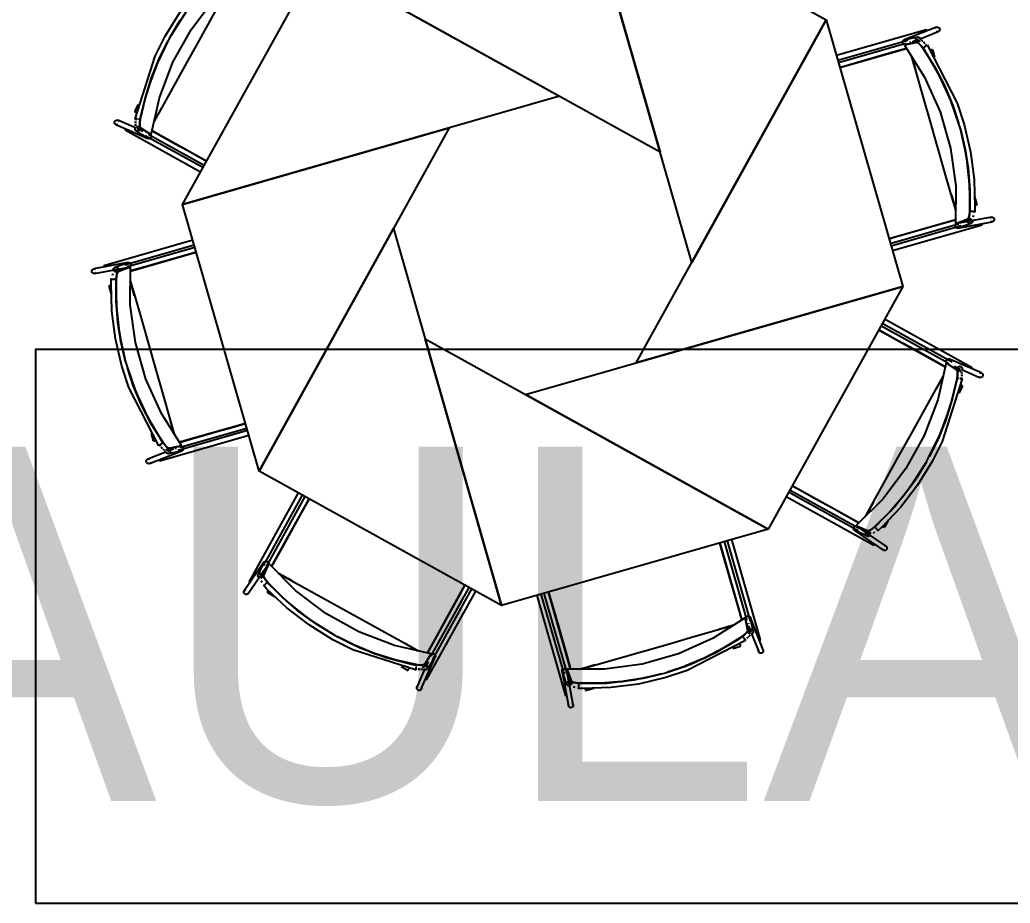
# Model space of a CAD drawing. Header units: metres. Extents: x 2.5 to 42.6, y 0.9 to 31.9.
# Drawn here: x 32.286 to 33.181, y 26.55 to 27.348 of the extents above; entities that cross this region are included whole.
import ezdxf

# ---------------------------------------------------------------- set-up
doc = ezdxf.new("R2010")
doc.units = ezdxf.units.M
for name, color, linetype in [('ARREDI', 9, 'Continuous'), ('PARETI_STRUTTURE', 7, 'Continuous'), ('PILASTRI_SETTI', 8, 'Continuous'), ('PORTE_SCALE', 2, 'Continuous'), ('WAYFINDING_RIQUADRI', 7, 'Continuous'), ('WAYFINDING_TESTI', 7, 'Continuous')]:
    doc.layers.add(name, color=color, linetype=linetype)

msp = doc.modelspace()

# ---------------------------------------------------------------- linework, layer by layer
at = {"layer": 'ARREDI'}
for points in [[(32.55444, 27.40033), (32.79531, 27.4694), (32.86438, 27.22854)], [(32.79531, 27.46941), (33.01447, 27.34794), (32.893, 27.12877)], [(32.43296, 27.18118), (32.55444, 27.40033), (32.7736, 27.27886)], [(33.01447, 27.34794), (33.08354, 27.10706), (32.84268, 27.03799)], [(32.50204, 26.9403), (32.43297, 27.18118), (32.67383, 27.25024)], [(32.7212, 26.81883), (32.50205, 26.9403), (32.62352, 27.15947)], [(33.08355, 27.10706), (32.96208, 26.88791), (32.74291, 27.00938)], [(32.96208, 26.88791), (32.7212, 26.81884), (32.65213, 27.0597)]]:
    msp.add_lwpolyline(points, close=True, dxfattribs=at)
for points in [[(32.39471, 27.25802), (32.39436, 27.2556), (32.39425, 27.25331), (32.39439, 27.25162), (32.39475, 27.25081), (32.39965, 27.24751), (32.40457, 27.24423), (32.41208, 27.27762), (32.42428, 27.30964), (32.4409, 27.33963), (32.4616, 27.36694), (32.48593, 27.39101), (32.48054, 27.39344), (32.47514, 27.39584)], [(32.47709, 27.38227), (32.47015, 27.36972), (32.45899, 27.34961), (32.4478, 27.32942), (32.43659, 27.3092), (32.4254, 27.289), (32.41424, 27.26888), (32.4073, 27.25635)], [(32.42237, 27.3335), (32.43087, 27.34748)], [(32.43084, 27.34744), (32.42237, 27.33351)], [(33.10508, 27.338), (33.10494, 27.3385), (33.10486, 27.33878), (33.10484, 27.33884), (33.10484, 27.33882)], [(33.10526, 27.33736), (33.10508, 27.338)], [(33.11285, 27.3401), (33.11324, 27.34074), (33.11382, 27.3412), (33.11405, 27.34131), (33.11406, 27.34131), (33.11453, 27.34143), (33.11528, 27.34141), (33.11598, 27.34113), (33.11653, 27.34061), (33.11688, 27.33996), (33.11699, 27.33921), (33.11684, 27.33847)], [(33.11684, 27.33848), (33.11645, 27.33784), (33.11587, 27.33738), (33.11565, 27.33727), (33.11563, 27.33727), (33.11516, 27.33714), (33.11441, 27.33717), (33.11372, 27.33745)], [(32.3947, 27.25802), (32.39901, 27.27701), (32.40483, 27.2956), (32.41215, 27.31367), (32.41965, 27.3286)], [(32.41965, 27.32859), (32.41216, 27.3137), (32.40485, 27.29568), (32.39903, 27.27712), (32.39473, 27.25816)], [(33.08585, 27.32564), (33.0851, 27.32567), (33.0844, 27.32595), (33.08385, 27.32645), (33.0835, 27.32711), (33.08339, 27.32786), (33.08354, 27.3286)], [(33.08354, 27.32859), (33.08393, 27.32923), (33.08451, 27.32969), (33.08474, 27.3298), (33.08475, 27.3298), (33.08522, 27.32993), (33.08597, 27.3299), (33.08667, 27.32962), (33.08722, 27.32911)], [(33.10183, 27.32237), (33.10038, 27.32431), (33.09883, 27.32602), (33.09754, 27.32712), (33.09671, 27.32742), (33.0909, 27.3263), (33.08511, 27.32515), (33.1034, 27.29622), (33.11743, 27.26495), (33.12688, 27.23199), (33.13156, 27.19805), (33.13138, 27.16383), (33.1369, 27.16592), (33.14242, 27.16804)], [(33.08987, 27.32782), (33.09082, 27.328)], [(33.09237, 27.32831), (33.09399, 27.32863), (33.09822, 27.32945)], [(33.09946, 27.32941), (33.09907, 27.32878), (33.0985, 27.32832), (33.09794, 27.32811), (33.09779, 27.32808), (33.09708, 27.32811), (33.09707, 27.32811), (33.09639, 27.32839), (33.09584, 27.3289), (33.0955, 27.32955), (33.0954, 27.3303), (33.09555, 27.33104)], [(33.09555, 27.33104), (33.09594, 27.33168), (33.09651, 27.33214), (33.09707, 27.33235), (33.09722, 27.33237), (33.09789, 27.33236), (33.09794, 27.33235), (33.09862, 27.33207), (33.09916, 27.33156), (33.09951, 27.3309), (33.09961, 27.33015)], [(33.0967, 27.32745), (33.0975, 27.32716), (33.09878, 27.32609), (33.1003, 27.32442), (33.10184, 27.32237)], [(33.10187, 27.32841), (33.1006, 27.32947)], [(33.10062, 27.32945), (33.1019, 27.32836)], [(33.10252, 27.32768), (33.10345, 27.32665)], [(33.10339, 27.32674), (33.10253, 27.32768)], [(33.08699, 27.32216), (33.07697, 27.31929), (33.06455, 27.31573), (33.05213, 27.31216), (33.03969, 27.30859), (33.02726, 27.30502)], [(33.08511, 27.32514), (33.08693, 27.32653)], [(33.10184, 27.32237), (33.11223, 27.3059), (33.12126, 27.28863), (33.12886, 27.27067), (33.13411, 27.25481)], [(33.13411, 27.25483), (33.12887, 27.27065), (33.12129, 27.28856), (33.11229, 27.3058), (33.10193, 27.32224)], [(33.10204, 27.32275), (33.10223, 27.32289), (33.10261, 27.32315), (33.10312, 27.32352)], [(33.10313, 27.32352), (33.10373, 27.32393), (33.10434, 27.32436), (33.10488, 27.32475), (33.10529, 27.32505), (33.10552, 27.32521)], [(33.10423, 27.32562), (33.10488, 27.32476)], [(33.10489, 27.32475), (33.10423, 27.32562)], [(33.10556, 27.32524), (33.10555, 27.32522)], [(33.11062, 27.32092), (33.11037, 27.32085), (33.10989, 27.32071), (33.10927, 27.32053), (33.10855, 27.32032)], [(33.09175, 27.31465), (33.09558, 27.30123)], [(33.13144, 27.17626), (33.1275, 27.19003), (33.12115, 27.21214), (33.11479, 27.23434), (33.10841, 27.25656), (33.10205, 27.27876), (33.0957, 27.30087), (33.09176, 27.31464)], [(32.38952, 27.26525), (32.38976, 27.26512), (32.39018, 27.26489), (32.39076, 27.26457), (32.3914, 27.26421)], [(32.4073, 27.25634), (32.41406, 27.26854)], [(32.37438, 27.25326), (32.37366, 27.25308), (32.37291, 27.25318), (32.37268, 27.25326), (32.37267, 27.25326), (32.37225, 27.25351), (32.37174, 27.25406), (32.37145, 27.25475), (32.37141, 27.2555), (32.37163, 27.25622), (32.37209, 27.25682), (32.3727, 27.25724)], [(32.3727, 27.25723), (32.37343, 27.25741), (32.37418, 27.25732), (32.3744, 27.25723), (32.37441, 27.25723), (32.37483, 27.25698), (32.37534, 27.25644)], [(32.39037, 27.25857), (32.39009, 27.25861), (32.39005, 27.25862), (32.39006, 27.25862)], [(32.39051, 27.25602), (32.39046, 27.25474)], [(32.39048, 27.25498), (32.39053, 27.25613)], [(32.39086, 27.25848), (32.39071, 27.25741)], [(32.39071, 27.2574), (32.39087, 27.25847)], [(32.39225, 27.25824), (32.39152, 27.25837), (32.39087, 27.25848)], [(32.39429, 27.25789), (32.39407, 27.25793), (32.39361, 27.25801), (32.39299, 27.25812)], [(32.39474, 27.25079), (32.39438, 27.25157), (32.39423, 27.25322), (32.39434, 27.25548), (32.3947, 27.25801)], [(32.38094, 27.2485), (32.38095, 27.24851)], [(32.38136, 27.24925), (32.38111, 27.24881), (32.38097, 27.24854)], [(32.38168, 27.24984), (32.38136, 27.24925)], [(32.39301, 27.24744), (32.39229, 27.24726), (32.39156, 27.24734), (32.39103, 27.24758), (32.39089, 27.24767), (32.39043, 27.24816), (32.3904, 27.2482), (32.39013, 27.24888), (32.3901, 27.24962), (32.39032, 27.25034), (32.39078, 27.25094)], [(32.39041, 27.25376), (32.39055, 27.25211)], [(32.39056, 27.25215), (32.39042, 27.25383)], [(32.39141, 27.25135), (32.39213, 27.25153), (32.39286, 27.25145), (32.39339, 27.25121), (32.39353, 27.25111), (32.39402, 27.25059), (32.3943, 27.24991), (32.39432, 27.24917), (32.3941, 27.24845), (32.39364, 27.24785), (32.39302, 27.24743)], [(32.3972, 27.24712), (32.39582, 27.24804), (32.39225, 27.25045)], [(32.40553, 27.24756), (32.41446, 27.2426), (32.42577, 27.23635), (32.43706, 27.23009), (32.44838, 27.22381), (32.45467, 27.22032)], [(33.13565, 27.24943), (33.13952, 27.23354)], [(33.13951, 27.23359), (33.13565, 27.24942)], [(32.40324, 27.24068), (32.40252, 27.2405), (32.40177, 27.24059), (32.40155, 27.24068), (32.40153, 27.24068), (32.40111, 27.24093), (32.4006, 27.24147), (32.40031, 27.24216), (32.40027, 27.24291)], [(32.40457, 27.24422), (32.40231, 27.24453)], [(32.4037, 27.2444), (32.40421, 27.24385), (32.40449, 27.24316), (32.40453, 27.24241), (32.40432, 27.24169), (32.40386, 27.24109), (32.40324, 27.24067)], [(33.1441, 27.1752), (33.14417, 27.19463), (33.14267, 27.21403), (33.13964, 27.23297)], [(33.13965, 27.23294), (33.14268, 27.21395), (33.14418, 27.19452), (33.14409, 27.17505)], [(33.12758, 27.18966), (33.13144, 27.17624)], [(33.14242, 27.16804), (33.14295, 27.16875), (33.14348, 27.17036), (33.14388, 27.17262), (33.14409, 27.17505)], [(33.14409, 27.17505), (33.14387, 27.17249), (33.14347, 27.17027), (33.14295, 27.1687), (33.14242, 27.16802)], [(33.1487, 27.18034), (33.1494, 27.18055), (33.15004, 27.18073), (33.1505, 27.18086), (33.15076, 27.18094)], [(33.15079, 27.18095), (33.15077, 27.18093)], [(33.0712, 27.15011), (33.07505, 27.15122), (33.08971, 27.15541), (33.10442, 27.15963), (33.11912, 27.16384), (33.1314, 27.16737)], [(33.14628, 27.16771), (33.14075, 27.16558), (33.1394, 27.16507)], [(33.14335, 27.16437), (33.14284, 27.16491), (33.14252, 27.1656), (33.14246, 27.16634), (33.14266, 27.16706), (33.14307, 27.16766), (33.14309, 27.16766), (33.14369, 27.16806), (33.14382, 27.16812), (33.14439, 27.16824), (33.14513, 27.16815)], [(33.14632, 27.16727), (33.14662, 27.16658), (33.14669, 27.16584), (33.1465, 27.16512), (33.14607, 27.16452), (33.14603, 27.16448), (33.14547, 27.16412), (33.14533, 27.16406), (33.14475, 27.16394), (33.14401, 27.16404), (33.14335, 27.16437)], [(33.14579, 27.17476), (33.14515, 27.1748), (33.14469, 27.17482), (33.14446, 27.17483)], [(33.14851, 27.17461), (33.14874, 27.17459), (33.14876, 27.17459), (33.14872, 27.17459), (33.14844, 27.17461), (33.14794, 27.17464), (33.14727, 27.17468), (33.14652, 27.17472), (33.14579, 27.17476)], [(33.14754, 27.17123), (33.14732, 27.17)], [(33.14732, 27.16994), (33.14755, 27.17123)], [(33.16216, 27.16856), (33.16259, 27.16916), (33.16321, 27.16957), (33.16368, 27.16973), (33.1637, 27.16973), (33.16393, 27.16975), (33.16468, 27.16967), (33.16535, 27.16935)], [(33.16535, 27.16934), (33.16586, 27.1688), (33.16616, 27.16811), (33.16622, 27.16736), (33.16601, 27.16664), (33.16557, 27.16604), (33.16496, 27.16562), (33.16448, 27.16547), (33.16447, 27.16547), (33.16423, 27.16544), (33.16348, 27.16552), (33.16282, 27.16586)], [(33.13187, 27.16008), (33.13136, 27.16062), (33.13105, 27.16131), (33.13099, 27.16206), (33.1312, 27.16279), (33.13165, 27.16338)], [(33.13137, 27.16383), (33.13437, 27.16355)], [(33.13438, 27.16355), (33.13138, 27.16383)], [(33.13521, 27.16234), (33.13527, 27.16159), (33.13506, 27.16086), (33.13461, 27.16025), (33.134, 27.15984), (33.13353, 27.1597), (33.13352, 27.1597), (33.13328, 27.15966), (33.13253, 27.15974), (33.13186, 27.16007)], [(33.15512, 27.16351), (33.15494, 27.16415)], [(33.15534, 27.16274), (33.15526, 27.16301), (33.15512, 27.16351)], [(33.15535, 27.1627), (33.15535, 27.16269)], [(32.44531, 27.13813), (32.44212, 27.13722), (32.42745, 27.13301), (32.41274, 27.1288), (32.39806, 27.12458), (32.38579, 27.12106)], [(32.35182, 27.11908), (32.35131, 27.11963), (32.351, 27.12032), (32.35095, 27.12107), (32.35116, 27.12179), (32.3516, 27.12239), (32.35221, 27.12281), (32.35269, 27.12296), (32.3527, 27.12296), (32.35294, 27.12299), (32.35369, 27.1229), (32.35435, 27.12257)], [(32.36182, 27.12573), (32.36182, 27.12574)], [(32.36183, 27.12569), (32.36191, 27.12541), (32.36205, 27.12491)], [(32.36205, 27.12491), (32.36223, 27.12428)], [(32.37085, 27.12115), (32.37055, 27.12185), (32.37048, 27.12259), (32.37067, 27.12331), (32.3711, 27.1239), (32.37114, 27.12395), (32.3717, 27.12431), (32.37184, 27.12436), (32.37242, 27.12449), (32.37316, 27.12439), (32.37382, 27.12406)], [(32.37089, 27.12072), (32.37642, 27.12285), (32.37777, 27.12336)], [(32.37382, 27.12406), (32.37433, 27.12352), (32.37465, 27.12283), (32.37471, 27.12209), (32.37451, 27.12137), (32.3741, 27.12077), (32.37408, 27.12077), (32.37348, 27.12037), (32.37335, 27.12031), (32.37278, 27.12019), (32.37204, 27.12028)], [(32.41534, 26.96606), (32.41679, 26.96412), (32.41834, 26.96241), (32.41963, 26.96131), (32.42046, 26.96099), (32.42627, 26.96213), (32.43206, 26.96328), (32.41377, 26.99221), (32.39974, 27.02348), (32.39029, 27.05644), (32.38561, 27.09038), (32.38579, 27.1246), (32.38027, 27.1225), (32.37475, 27.12039)], [(32.38196, 27.12609), (32.3819, 27.12684), (32.38211, 27.12756), (32.38255, 27.12817), (32.38317, 27.12859), (32.38364, 27.12873), (32.38365, 27.12873), (32.38389, 27.12877), (32.38464, 27.12869), (32.3853, 27.12835)], [(32.38279, 27.12488), (32.38579, 27.1246)], [(32.3858, 27.1246), (32.3828, 27.12488)], [(32.3853, 27.12835), (32.38581, 27.12781), (32.38612, 27.12711), (32.38618, 27.12636), (32.38597, 27.12564), (32.38552, 27.12505)], [(32.35501, 27.11987), (32.35458, 27.11927), (32.35396, 27.11885), (32.35348, 27.1187), (32.35347, 27.1187), (32.35323, 27.11867), (32.35248, 27.11876), (32.35182, 27.11909)], [(32.36866, 27.11382), (32.36843, 27.11383), (32.36841, 27.11383), (32.36845, 27.11383), (32.36873, 27.11382), (32.36923, 27.11379), (32.3699, 27.11375), (32.37065, 27.11371), (32.37138, 27.11367)], [(32.36985, 27.11849), (32.36962, 27.1172)], [(32.36963, 27.11719), (32.36985, 27.11843)], [(32.37138, 27.11367), (32.37202, 27.11362), (32.37248, 27.11361), (32.37271, 27.1136)], [(32.37752, 27.05549), (32.37449, 27.07447), (32.37299, 27.09391), (32.37308, 27.11338)], [(32.37307, 27.11323), (32.373, 27.0938), (32.3745, 27.0744), (32.37753, 27.05545)], [(32.37308, 27.11338), (32.3733, 27.11594), (32.3737, 27.11816), (32.37422, 27.11973), (32.37474, 27.12041)], [(32.37474, 27.12039), (32.37422, 27.11968), (32.37369, 27.11807), (32.37329, 27.11581), (32.37308, 27.11338)], [(32.36638, 27.10748), (32.3664, 27.1075)], [(32.36847, 27.10808), (32.36777, 27.10788), (32.36713, 27.1077), (32.36667, 27.10757), (32.3664, 27.10749)], [(32.38959, 27.09877), (32.38573, 27.11219)], [(32.38573, 27.11217), (32.38967, 27.0984), (32.39602, 27.07628), (32.40238, 27.05409), (32.40876, 27.03187), (32.41512, 27.00967), (32.42146, 26.98756), (32.42541, 26.97378)], [(33.12204, 27.03455), (33.11291, 27.03961), (33.10162, 27.04587), (33.09032, 27.05213), (33.079, 27.05841), (33.06769, 27.06468), (33.06185, 27.06791)], [(32.38151, 27.039), (32.37764, 27.05489)], [(32.37766, 27.05484), (32.38152, 27.03901)], [(33.12369, 27.03782), (33.12318, 27.03836), (33.12288, 27.03905), (33.12286, 27.0398), (33.12306, 27.04053), (33.12352, 27.04112), (33.12415, 27.04154)], [(33.12415, 27.04154), (33.12487, 27.04172), (33.12562, 27.04162), (33.12584, 27.04154), (33.12585, 27.04154), (33.12627, 27.04129), (33.12678, 27.04075), (33.12708, 27.04005), (33.12712, 27.0393)], [(32.41533, 26.96606), (32.40494, 26.98253), (32.39591, 26.9998), (32.38831, 27.01775), (32.38306, 27.03362)], [(32.38306, 27.0336), (32.3883, 27.01778), (32.39588, 26.99987), (32.40488, 26.98263), (32.41524, 26.96619)], [(33.13268, 27.0242), (33.13302, 27.02661), (33.13314, 27.02891), (33.133, 27.0306), (33.13264, 27.03141), (33.12773, 27.03471), (33.12282, 27.03799), (33.1153, 27.0046), (33.10311, 26.97257), (33.08648, 26.94259), (33.06579, 26.91528), (33.04145, 26.89121), (33.04684, 26.88878), (33.05225, 26.88638)], [(33.12281, 27.03799), (33.12508, 27.03769)], [(33.13019, 27.03509), (33.13156, 27.03418), (33.13513, 27.03176)], [(33.13598, 27.03087), (33.13526, 27.03069), (33.13452, 27.03077), (33.13399, 27.031), (33.13385, 27.0311), (33.13337, 27.03163), (33.13309, 27.03231), (33.13306, 27.03305), (33.13328, 27.03377), (33.13374, 27.03437), (33.13437, 27.03478)], [(33.13437, 27.03478), (33.13509, 27.03496), (33.13583, 27.03487), (33.13636, 27.03464), (33.1365, 27.03454), (33.13695, 27.03406), (33.13698, 27.03401), (33.13726, 27.03333), (33.13729, 27.0326), (33.13706, 27.03187), (33.13661, 27.03128)], [(33.1457, 27.03238), (33.14602, 27.03296)], [(33.14603, 27.03296), (33.14628, 27.03341), (33.14642, 27.03367)], [(33.14645, 27.03372), (33.14643, 27.0337)], [(33.0503, 26.89995), (33.05724, 26.91249), (33.06839, 26.9326), (33.07959, 26.9528), (33.0908, 26.97302), (33.10199, 26.99321), (33.11314, 27.01334), (33.12009, 27.02587)], [(33.12009, 27.02587), (33.11332, 27.01368)], [(33.13268, 27.0242), (33.12838, 27.00521), (33.12256, 26.98661), (33.11553, 26.96925)], [(33.11553, 26.96926), (33.12253, 26.98653), (33.12836, 27.0051), (33.13265, 27.02405)], [(33.13264, 27.03143), (33.133, 27.03065), (33.13315, 27.02899), (33.13304, 27.02673), (33.13268, 27.0242)], [(33.13309, 27.02433), (33.13332, 27.02429), (33.13377, 27.0242), (33.1344, 27.02411)], [(33.13513, 27.02397), (33.13587, 27.02385), (33.13652, 27.02374)], [(33.13667, 27.02481), (33.13652, 27.02374)], [(33.13652, 27.02373), (33.13668, 27.0248)], [(33.13683, 27.03006), (33.13696, 27.02838)], [(33.13698, 27.02845), (33.13684, 27.03011)], [(33.13691, 27.02724), (33.13685, 27.02609)], [(33.13687, 27.02619), (33.13693, 27.02747)], [(33.13702, 27.02365), (33.1373, 27.02361), (33.13734, 27.02359), (33.13732, 27.02359)], [(33.15468, 27.02498), (33.15396, 27.0248), (33.15321, 27.0249), (33.15299, 27.02498), (33.15297, 27.02498), (33.15256, 27.02523), (33.15204, 27.02577)], [(33.15301, 27.02895), (33.15373, 27.02913), (33.15448, 27.02903), (33.1547, 27.02895), (33.15471, 27.02895), (33.15513, 27.0287), (33.15565, 27.02816), (33.15594, 27.02746), (33.15598, 27.02671), (33.15576, 27.02599), (33.1553, 27.0254), (33.15469, 27.02498)], [(33.13786, 27.01697), (33.13763, 27.01709), (33.13721, 27.01733), (33.13663, 27.01765), (33.13599, 27.01801)], [(32.42542, 26.97378), (32.42159, 26.9872)], [(32.43017, 26.96626), (32.4402, 26.96914), (32.45262, 26.9727), (32.46504, 26.97626), (32.47748, 26.97983), (32.4897, 26.98333)], [(32.40655, 26.96751), (32.4068, 26.96758), (32.40728, 26.96772), (32.4079, 26.9679), (32.40862, 26.96811)], [(32.41161, 26.96319), (32.41162, 26.96321)], [(32.41404, 26.96491), (32.41344, 26.96449), (32.41283, 26.96406), (32.41229, 26.96367), (32.41187, 26.96338), (32.41165, 26.96322)], [(32.41228, 26.96367), (32.41294, 26.96281)], [(32.41294, 26.96281), (32.41229, 26.96367)], [(32.41465, 26.96075), (32.41372, 26.96178)], [(32.41378, 26.96169), (32.41464, 26.96074)], [(32.41513, 26.96568), (32.41494, 26.96554), (32.41456, 26.96527), (32.41405, 26.96491)], [(32.42047, 26.96098), (32.41966, 26.96127), (32.41839, 26.96234), (32.41687, 26.96401), (32.41533, 26.96606)], [(32.41771, 26.95901), (32.4181, 26.95965), (32.41867, 26.96011), (32.41923, 26.96032), (32.41938, 26.96035), (32.42009, 26.96032), (32.4201, 26.96032), (32.42078, 26.96004), (32.42133, 26.95953), (32.42167, 26.95888), (32.42177, 26.95813), (32.42162, 26.95739)], [(32.4273, 26.96061), (32.42635, 26.96043)], [(32.43206, 26.96328), (32.43024, 26.9619)], [(32.43132, 26.96279), (32.43207, 26.96276), (32.43276, 26.96248), (32.43332, 26.96198), (32.43367, 26.96132), (32.43378, 26.96057), (32.43363, 26.95983)], [(33.11524, 26.96854), (33.10774, 26.95361)], [(33.10774, 26.95362), (33.11523, 26.96851)], [(32.40033, 26.94995), (32.40072, 26.95059), (32.4013, 26.95105), (32.40152, 26.95116), (32.40154, 26.95116), (32.40201, 26.95128), (32.40276, 26.95126), (32.40345, 26.95098)], [(32.41655, 26.95898), (32.41527, 26.96007)], [(32.4153, 26.96002), (32.41657, 26.95896)], [(32.42162, 26.95739), (32.42123, 26.95675), (32.42066, 26.95629), (32.4201, 26.95608), (32.41995, 26.95605), (32.41928, 26.95607), (32.41923, 26.95608), (32.41855, 26.95636), (32.418, 26.95687), (32.41766, 26.95753), (32.41756, 26.95828)], [(32.4248, 26.96012), (32.42319, 26.9598), (32.41895, 26.95898)], [(32.43363, 26.95984), (32.43324, 26.9592), (32.43265, 26.95874), (32.43243, 26.95863), (32.43242, 26.95863), (32.43195, 26.9585), (32.4312, 26.95853), (32.4305, 26.95881), (32.42995, 26.95932)], [(32.40432, 26.94833), (32.40393, 26.94769), (32.40335, 26.94723), (32.40312, 26.94713), (32.40311, 26.94712), (32.40264, 26.947), (32.40189, 26.94702), (32.40119, 26.9473), (32.40064, 26.94781), (32.40029, 26.94847), (32.40018, 26.94922), (32.40033, 26.94995)], [(32.41191, 26.95107), (32.41209, 26.95043)], [(32.41209, 26.95043), (32.41223, 26.94994), (32.41231, 26.94965), (32.41233, 26.94959), (32.41233, 26.94961)], [(33.10502, 26.94871), (33.09652, 26.93474)], [(33.09654, 26.93478), (33.10502, 26.94871)], [(33.09618, 26.93423), (33.08489, 26.91866), (33.07221, 26.90387), (33.05839, 26.89016)], [(33.0585, 26.89025), (33.07229, 26.90394), (33.08494, 26.91872), (33.09621, 26.93425)], [(32.98377, 26.92707), (32.99272, 26.92211), (33.00605, 26.91472), (33.01944, 26.9073), (33.0328, 26.89989), (33.04397, 26.89369)], [(32.54724, 26.91526), (32.54181, 26.90547), (32.53442, 26.89213), (32.527, 26.87876), (32.5196, 26.86538), (32.5134, 26.85422)], [(33.05704, 26.91216), (33.05028, 26.89993)], [(33.03916, 26.88821), (33.03917, 26.88896), (33.03945, 26.88965), (33.03995, 26.89022), (33.0406, 26.89058), (33.04134, 26.89071)], [(33.04339, 26.88889), (33.04146, 26.89121)], [(33.04146, 26.89121), (33.04339, 26.88889)], [(33.05839, 26.89015), (33.05643, 26.8885), (33.05457, 26.88722), (33.0531, 26.88647), (33.05223, 26.88636)], [(33.05225, 26.88637), (33.05313, 26.8865), (33.05463, 26.88728), (33.05652, 26.88858), (33.05839, 26.89016)], [(33.05939, 26.88875), (33.05895, 26.88922), (33.05865, 26.88957), (33.0585, 26.88973)], [(33.0612, 26.88672), (33.06135, 26.88655), (33.06137, 26.88652), (33.06134, 26.88656), (33.06116, 26.88677), (33.06082, 26.88715), (33.06038, 26.88765), (33.05988, 26.8882), (33.05938, 26.88874)], [(33.06539, 26.89064), (33.06604, 26.89028), (33.06661, 26.88996), (33.06704, 26.88972), (33.06726, 26.8896)], [(33.04312, 26.88744), (33.04262, 26.88687), (33.04197, 26.88651), (33.04123, 26.88639), (33.0405, 26.88654), (33.04007, 26.88676), (33.04005, 26.88676), (33.03986, 26.88691), (33.0394, 26.8875), (33.03916, 26.8882)], [(33.05474, 26.88341), (33.04932, 26.88582), (33.048, 26.88641)], [(33.05031, 26.88312), (33.05033, 26.88387), (33.05059, 26.88458), (33.05108, 26.88515), (33.05172, 26.88551), (33.05244, 26.88564), (33.05245, 26.88564), (33.05316, 26.8855), (33.0533, 26.88544), (33.05379, 26.88512), (33.05424, 26.88454), (33.05448, 26.88383)], [(33.0542, 26.88237), (33.05371, 26.8818), (33.05307, 26.88143), (33.05235, 26.8813), (33.05228, 26.8813), (33.05163, 26.88144), (33.05149, 26.88151), (33.051, 26.88183), (33.05055, 26.88242), (33.05031, 26.88312)], [(33.05705, 26.88426), (33.05812, 26.88501)], [(33.05813, 26.88501), (33.0571, 26.88431)], [(32.93833, 26.80582), (32.93546, 26.81585), (32.9319, 26.82826), (32.92833, 26.84068), (32.92476, 26.85312), (32.92119, 26.86555), (32.91837, 26.87537)], [(33.05762, 26.87346), (33.0576, 26.87344), (33.05763, 26.8735), (33.05779, 26.87375), (33.05804, 26.87419)], [(33.05803, 26.8742), (33.05835, 26.87478)], [(33.06938, 26.87109), (33.06937, 26.87034), (33.06909, 26.86964), (33.06859, 26.86907), (33.06794, 26.8687), (33.0672, 26.86859), (33.06647, 26.86873), (33.06604, 26.86896), (33.06602, 26.86896), (33.06583, 26.86912), (33.06537, 26.8697), (33.06513, 26.87041)], [(33.06731, 26.87291), (33.06805, 26.87277), (33.06848, 26.87253), (33.06849, 26.87253), (33.06868, 26.87238), (33.06914, 26.8718), (33.06938, 26.87109)], [(32.6439, 26.76551), (32.64631, 26.76516), (32.64861, 26.76505), (32.6503, 26.76519), (32.65111, 26.76555), (32.65441, 26.77046), (32.65769, 26.77537), (32.6243, 26.78289), (32.59227, 26.79508), (32.56229, 26.81171), (32.53498, 26.8324), (32.51091, 26.85673), (32.50848, 26.85134), (32.50608, 26.84594)], [(32.50714, 26.85507), (32.50657, 26.85557), (32.50621, 26.85622), (32.50609, 26.85696), (32.50624, 26.85769), (32.50646, 26.85812), (32.50646, 26.85814), (32.50661, 26.85833), (32.5072, 26.85879), (32.50791, 26.85903)], [(32.50791, 26.85903), (32.50866, 26.85902), (32.50935, 26.85874), (32.50992, 26.85824), (32.51028, 26.85759), (32.51041, 26.85685)], [(32.50859, 26.8548), (32.51091, 26.85673)], [(32.51091, 26.85673), (32.50859, 26.8548)], [(32.50207, 26.84399), (32.5015, 26.84448), (32.50113, 26.84512), (32.501, 26.84584), (32.501, 26.84591), (32.50114, 26.84656), (32.50121, 26.8467), (32.50153, 26.84719), (32.50212, 26.84765), (32.50282, 26.84788)], [(32.50282, 26.84788), (32.50357, 26.84786), (32.50428, 26.84758), (32.50485, 26.84711), (32.50521, 26.84647), (32.50534, 26.84575), (32.50534, 26.84574), (32.5052, 26.84503), (32.50514, 26.84489), (32.50482, 26.8444), (32.50424, 26.84395), (32.50353, 26.84371)], [(32.50311, 26.84345), (32.50552, 26.84887), (32.50611, 26.85019)], [(32.50985, 26.8398), (32.5082, 26.84176), (32.50692, 26.84362), (32.50617, 26.84509), (32.50606, 26.84595)], [(32.50607, 26.84594), (32.5062, 26.84506), (32.50698, 26.84356), (32.50828, 26.84167), (32.50977, 26.83991)], [(32.53186, 26.84114), (32.51964, 26.84791)], [(32.51965, 26.84789), (32.53219, 26.84095), (32.5523, 26.8298), (32.5725, 26.8186), (32.59272, 26.80739), (32.61291, 26.7962), (32.63304, 26.78505), (32.64557, 26.7781)], [(32.49316, 26.84057), (32.49314, 26.84058), (32.4932, 26.84056), (32.49345, 26.8404), (32.49389, 26.84015)], [(32.4939, 26.84016), (32.49448, 26.83984)], [(32.50396, 26.84114), (32.50471, 26.84007)], [(32.50472, 26.84006), (32.50401, 26.84109)], [(32.50642, 26.83699), (32.50625, 26.83684), (32.50622, 26.83682), (32.50627, 26.83685), (32.50647, 26.83703), (32.50685, 26.83736), (32.50735, 26.83781), (32.5079, 26.83831), (32.50845, 26.83881)], [(32.50845, 26.8388), (32.50892, 26.83923), (32.50927, 26.83954), (32.50944, 26.83969)], [(32.55393, 26.80201), (32.53836, 26.8133), (32.52357, 26.82598), (32.50986, 26.8398)], [(32.50995, 26.83969), (32.52365, 26.8259), (32.53842, 26.81325), (32.55395, 26.802)], [(32.65425, 26.77615), (32.65931, 26.78528), (32.66557, 26.79657), (32.67183, 26.80787), (32.67811, 26.81919), (32.68438, 26.8305), (32.68808, 26.83719)], [(32.49079, 26.82881), (32.49004, 26.82882), (32.48935, 26.8291), (32.48878, 26.8296), (32.4884, 26.83025), (32.48829, 26.83099), (32.48843, 26.83172), (32.48866, 26.83215), (32.48866, 26.83217), (32.48882, 26.83236), (32.4894, 26.83282), (32.49011, 26.83306)], [(32.49261, 26.83088), (32.49247, 26.83015), (32.49223, 26.82972), (32.49223, 26.8297), (32.49208, 26.82951), (32.4915, 26.82905), (32.49079, 26.82881)], [(32.51034, 26.8328), (32.50998, 26.83215), (32.50966, 26.83158), (32.50942, 26.83115), (32.5093, 26.83093)], [(32.76359, 26.83099), (32.76738, 26.81775), (32.77159, 26.8031), (32.7758, 26.78839), (32.78002, 26.7737), (32.78353, 26.76142)], [(32.94181, 26.80696), (32.94184, 26.80771), (32.94212, 26.80841), (32.94262, 26.80896), (32.94328, 26.80931), (32.94403, 26.80942), (32.94477, 26.80927)], [(32.94476, 26.80927), (32.9454, 26.80888), (32.94586, 26.8083), (32.94597, 26.80808), (32.94597, 26.80806), (32.9461, 26.80759), (32.94607, 26.80684), (32.94579, 26.80615), (32.94528, 26.80559)], [(32.56841, 26.79317), (32.55444, 26.80167)], [(32.55448, 26.80165), (32.5684, 26.79317)], [(32.93854, 26.79098), (32.94048, 26.79244), (32.94219, 26.79398), (32.94329, 26.79527), (32.94361, 26.7961), (32.94247, 26.80191), (32.94132, 26.8077), (32.91239, 26.78941), (32.88112, 26.77538), (32.84816, 26.76594), (32.81422, 26.76126), (32.78, 26.76144), (32.78209, 26.75591), (32.78421, 26.75039)], [(32.79242, 26.76137), (32.8062, 26.76532), (32.82831, 26.77166), (32.85051, 26.77803), (32.87273, 26.7844), (32.89492, 26.79076), (32.91704, 26.79711), (32.93081, 26.80105)], [(32.93082, 26.80106), (32.9174, 26.79723)], [(32.94131, 26.80771), (32.9427, 26.80589)], [(32.94399, 26.80294), (32.94417, 26.802)], [(32.94448, 26.80044), (32.9448, 26.79882), (32.94562, 26.79459)], [(32.6439, 26.7655), (32.62491, 26.76981), (32.60631, 26.77563), (32.58825, 26.78295), (32.57331, 26.79045)], [(32.57332, 26.79045), (32.58821, 26.78296), (32.60624, 26.77566), (32.62479, 26.76984), (32.64375, 26.76553)], [(32.88681, 26.76394), (32.90472, 26.77152), (32.92197, 26.78052), (32.93842, 26.79088)], [(32.93854, 26.79097), (32.92207, 26.78058), (32.9048, 26.77155), (32.88684, 26.76396)], [(32.94362, 26.79611), (32.94333, 26.79531), (32.94226, 26.79403), (32.94059, 26.79252), (32.93854, 26.79098)], [(32.93892, 26.79077), (32.93906, 26.79058), (32.93932, 26.79021), (32.93969, 26.78969)], [(32.94385, 26.79029), (32.94282, 26.78936)], [(32.94291, 26.78942), (32.94385, 26.79028)], [(32.94558, 26.79336), (32.94494, 26.79375), (32.94449, 26.79432), (32.94428, 26.79487), (32.94425, 26.79502), (32.94428, 26.79573), (32.94428, 26.79575), (32.94456, 26.79643), (32.94507, 26.79697), (32.94572, 26.79732), (32.94647, 26.79741), (32.94721, 26.79726)], [(32.94561, 26.79219), (32.94453, 26.79091)], [(32.94458, 26.79095), (32.94564, 26.79221)], [(32.94721, 26.79726), (32.94785, 26.79687), (32.94831, 26.7963), (32.94852, 26.79575), (32.94854, 26.79559), (32.94853, 26.79493), (32.94852, 26.79487), (32.94824, 26.79419), (32.94772, 26.79365), (32.94707, 26.7933), (32.94632, 26.79321)], [(32.64557, 26.7781), (32.63338, 26.78487)], [(32.93709, 26.7822), (32.93702, 26.78245), (32.93688, 26.78292), (32.9367, 26.78354), (32.93649, 26.78427)], [(32.93969, 26.78968), (32.9401, 26.78909), (32.94053, 26.78848), (32.94092, 26.78793), (32.94121, 26.78752), (32.94138, 26.78729)], [(32.94179, 26.78859), (32.94093, 26.78793)], [(32.94093, 26.78793), (32.94179, 26.78858)], [(32.9414, 26.78725), (32.94139, 26.78727)], [(32.95353, 26.78755), (32.95417, 26.78773)], [(32.95417, 26.78773), (32.95467, 26.78787), (32.95495, 26.78796), (32.955, 26.78797), (32.95499, 26.78797)], [(32.65767, 26.77523), (32.65738, 26.77311)], [(32.65752, 26.7745), (32.65806, 26.77501), (32.65876, 26.77529), (32.65951, 26.77533), (32.66023, 26.77513), (32.66083, 26.77467), (32.66124, 26.77404)], [(32.66124, 26.77404), (32.66142, 26.77332), (32.66132, 26.77257), (32.66124, 26.77235), (32.66124, 26.77234), (32.66099, 26.77192), (32.66045, 26.7714), (32.65975, 26.77111), (32.659, 26.77107)], [(32.95465, 26.77597), (32.95401, 26.77636), (32.95355, 26.77694), (32.95344, 26.77717), (32.95344, 26.77718), (32.95331, 26.77765), (32.95334, 26.7784), (32.95362, 26.7791)], [(32.95627, 26.77996), (32.95691, 26.77957), (32.95737, 26.77899), (32.95748, 26.77877), (32.95748, 26.77875), (32.9576, 26.77828), (32.95757, 26.77753), (32.9573, 26.77684), (32.95678, 26.77628), (32.95613, 26.77594), (32.95538, 26.77582), (32.95464, 26.77598)], [(32.64403, 26.7651), (32.64399, 26.76487), (32.6439, 26.76441), (32.64379, 26.76379)], [(32.65113, 26.76555), (32.65035, 26.76519), (32.6487, 26.76504), (32.64643, 26.76515), (32.64391, 26.76551)], [(32.65057, 26.76221), (32.65039, 26.76293), (32.65047, 26.76367), (32.65071, 26.7642), (32.6508, 26.76434), (32.65133, 26.76482), (32.65201, 26.7651), (32.65275, 26.76513), (32.65347, 26.76491), (32.65407, 26.76445), (32.65448, 26.76382)], [(32.65448, 26.76382), (32.65466, 26.7631), (32.65458, 26.76236), (32.65434, 26.76183), (32.65424, 26.7617), (32.65376, 26.76124), (32.65371, 26.76121), (32.65303, 26.76093), (32.6523, 26.7609), (32.65158, 26.76113), (32.65098, 26.76158)], [(32.6548, 26.768), (32.65388, 26.76663), (32.65146, 26.76306)], [(32.80583, 26.76523), (32.79241, 26.76137)], [(32.88633, 26.76378), (32.87098, 26.7587)], [(32.87099, 26.75871), (32.88633, 26.76377)], [(32.63667, 26.76033), (32.63679, 26.76056), (32.63703, 26.76098), (32.63735, 26.76156), (32.63771, 26.7622)], [(32.64335, 26.76117), (32.64331, 26.76089), (32.64329, 26.76085), (32.64329, 26.76088)], [(32.64343, 26.76166), (32.6445, 26.76151)], [(32.64368, 26.76306), (32.64355, 26.76232), (32.64344, 26.76167)], [(32.64451, 26.76152), (32.64344, 26.76167)], [(32.64694, 26.76128), (32.64579, 26.76134)], [(32.64589, 26.76132), (32.64717, 26.76126)], [(32.64977, 26.76136), (32.64809, 26.76123)], [(32.64815, 26.76121), (32.64979, 26.76135)], [(32.77851, 26.7576), (32.77776, 26.75755), (32.77703, 26.75775), (32.77642, 26.7582), (32.77601, 26.75881), (32.77587, 26.75928), (32.77587, 26.7593), (32.77583, 26.75953), (32.77591, 26.76028), (32.77624, 26.76095)], [(32.77625, 26.76095), (32.77679, 26.76146), (32.77748, 26.76177), (32.77823, 26.76182), (32.77896, 26.76161), (32.77955, 26.76117)], [(32.78, 26.76144), (32.77972, 26.75844)], [(32.77972, 26.75843), (32.78, 26.76143)], [(32.8656, 26.75716), (32.84971, 26.75328)], [(32.84976, 26.7533), (32.86559, 26.75716)], [(32.64468, 26.74351), (32.6445, 26.74423), (32.6446, 26.74498), (32.64468, 26.7452), (32.64468, 26.74522), (32.64493, 26.74563), (32.64547, 26.74615)], [(32.65208, 26.75249), (32.65266, 26.75217)], [(32.65266, 26.75216), (32.65311, 26.75191), (32.65337, 26.75177)], [(32.65342, 26.75175), (32.6534, 26.75176)], [(32.78344, 26.7465), (32.78275, 26.74619), (32.78201, 26.74612), (32.78129, 26.74632), (32.78069, 26.74675), (32.78065, 26.74679), (32.78029, 26.74734), (32.78024, 26.74748), (32.78011, 26.74807), (32.78021, 26.7488), (32.78054, 26.74947)], [(32.78054, 26.74946), (32.78108, 26.74998), (32.78177, 26.7503), (32.78251, 26.75035), (32.78323, 26.75016), (32.78383, 26.74974), (32.78383, 26.74973), (32.78423, 26.74913), (32.78429, 26.74899), (32.78441, 26.74842), (32.78431, 26.74768)], [(32.78387, 26.74654), (32.78175, 26.75206), (32.78124, 26.75341)], [(32.79122, 26.74872), (32.78866, 26.74895), (32.78644, 26.74935), (32.78487, 26.74986), (32.78419, 26.75039)], [(32.78421, 26.75039), (32.78492, 26.74986), (32.78653, 26.74933), (32.78879, 26.74893), (32.79122, 26.74872)], [(32.78611, 26.7455), (32.7874, 26.74526)], [(32.7874, 26.74527), (32.78617, 26.7455)], [(32.79078, 26.74431), (32.79076, 26.74407), (32.79076, 26.74406), (32.79076, 26.7441), (32.79078, 26.74438), (32.79081, 26.74488), (32.79085, 26.74554), (32.79089, 26.74629), (32.79093, 26.74703)], [(32.79093, 26.74702), (32.79097, 26.74766), (32.79099, 26.74812), (32.791, 26.74836)], [(32.84911, 26.75316), (32.83012, 26.75014), (32.81069, 26.74864), (32.79122, 26.74872)], [(32.79137, 26.74872), (32.8108, 26.74865), (32.8302, 26.75015), (32.84914, 26.75317)], [(32.64865, 26.74518), (32.64883, 26.74446), (32.64873, 26.74371), (32.64865, 26.74349), (32.64865, 26.74348), (32.6484, 26.74306), (32.64786, 26.74255), (32.64716, 26.74225), (32.64641, 26.74221), (32.64569, 26.74243), (32.6451, 26.74289), (32.64468, 26.7435)], [(32.77887, 26.73746), (32.77885, 26.73746)], [(32.77891, 26.73747), (32.77919, 26.73756), (32.77969, 26.73769)], [(32.77968, 26.7377), (32.78032, 26.73788)], [(32.79651, 26.74412), (32.79672, 26.74341), (32.7969, 26.74277), (32.79703, 26.74231), (32.79711, 26.74205)], [(32.79712, 26.74202), (32.7971, 26.74205)], [(32.78551, 26.72747), (32.78497, 26.72695), (32.78428, 26.72665), (32.78353, 26.72661), (32.7828, 26.7268), (32.78221, 26.72725), (32.78179, 26.72786), (32.78164, 26.72833), (32.78164, 26.72834), (32.78161, 26.72858), (32.78169, 26.72933), (32.78203, 26.73)], [(32.78473, 26.73066), (32.78533, 26.73023), (32.78574, 26.7296), (32.78589, 26.72913), (32.78589, 26.72911), (32.78592, 26.72888), (32.78584, 26.72813), (32.78552, 26.72746)]]:
    msp.add_lwpolyline(points, dxfattribs=at)
at = {"layer": 'PARETI_STRUTTURE'}
for points in [[(32.41719, 27.33316), (32.43054, 27.35463), (32.44595, 27.37469), (32.46327, 27.39309), (32.46601, 27.39569)], [(32.4689, 27.39246), (32.45143, 27.3744), (32.43589, 27.35474), (32.42239, 27.33358), (32.42097, 27.33106)], [(33.10484, 27.33883), (33.02374, 27.31558)], [(33.11405, 27.3413), (33.08475, 27.3298)], [(33.09867, 27.33061), (33.11564, 27.33728)], [(32.39004, 27.25862), (32.4081, 27.31509), (32.4172, 27.33316)], [(32.42098, 27.33106), (32.40994, 27.30855), (32.40122, 27.28505), (32.3949, 27.2608), (32.39431, 27.25788)], [(33.02494, 27.31141), (33.08819, 27.32955)], [(33.09794, 27.32811), (33.0865, 27.32561)], [(33.09324, 27.32848), (33.09795, 27.33033)], [(33.0958, 27.32916), (33.09399, 27.32865)], [(33.08652, 27.3265), (33.02562, 27.30903)], [(33.02682, 27.30487), (33.08701, 27.32214)], [(33.08633, 27.32577), (33.08733, 27.32615)], [(33.13491, 27.25214), (33.1268, 27.27586), (33.11634, 27.29865), (33.10367, 27.32026), (33.10202, 27.32273)], [(33.10556, 27.32523), (33.13273, 27.27254), (33.13907, 27.25333)], [(33.11262, 27.31407), (33.11065, 27.32093)], [(32.39295, 27.2715), (32.38949, 27.26527)], [(32.39111, 27.24995), (32.3744, 27.25724)], [(32.37268, 27.25326), (32.40154, 27.24068)], [(32.38094, 27.2485), (32.44929, 27.21061)], [(32.39646, 27.24762), (32.39203, 27.24955)], [(32.3934, 27.2512), (32.40326, 27.24487)], [(32.39417, 27.24894), (32.39508, 27.24844)], [(32.45469, 27.22035), (32.40553, 27.2476)], [(33.14444, 27.17484), (33.14403, 27.19995), (33.1411, 27.22486), (33.13569, 27.24935), (33.13491, 27.25214)], [(33.13907, 27.25333), (33.14482, 27.22871), (33.1481, 27.20364), (33.14886, 27.17837), (33.14877, 27.1746)], [(32.45139, 27.2144), (32.39928, 27.24329)], [(32.40327, 27.24465), (32.40228, 27.24508)], [(32.40261, 27.24426), (32.45258, 27.21657)], [(33.15079, 27.18095), (33.14868, 27.18829)], [(33.13139, 27.16739), (33.0712, 27.15013)], [(33.16369, 27.16973), (33.13273, 27.16395)], [(33.1328, 27.16417), (33.13292, 27.16421), (33.13305, 27.16426), (33.13317, 27.16431), (33.1333, 27.16435), (33.13341, 27.16439), (33.13354, 27.16444), (33.13366, 27.16448), (33.13379, 27.16453), (33.13391, 27.16457), (33.13404, 27.16462), (33.13416, 27.16466), (33.13429, 27.1647), (33.13441, 27.16474), (33.13452, 27.1648), (33.13465, 27.16484), (33.13477, 27.16488), (33.1349, 27.16492), (33.13502, 27.16496), (33.13515, 27.16502), (33.13527, 27.16506), (33.1354, 27.1651), (33.13552, 27.16514), (33.13563, 27.16519), (33.13576, 27.16523), (33.13588, 27.16528), (33.13601, 27.16532), (33.13613, 27.16537), (33.13626, 27.16541), (33.13638, 27.16545), (33.13651, 27.16551), (33.13663, 27.16555), (33.13676, 27.16559), (33.13687, 27.16563), (33.13699, 27.16567), (33.13712, 27.16573), (33.13724, 27.16577), (33.13737, 27.16581), (33.13749, 27.16585), (33.13762, 27.16589), (33.13774, 27.16594), (33.13787, 27.16599), (33.13798, 27.16603), (33.1381, 27.16607), (33.13823, 27.16612), (33.13835, 27.16616), (33.13848, 27.1662), (33.1386, 27.16626), (33.13873, 27.1663), (33.13885, 27.16634), (33.13898, 27.16638), (33.13909, 27.16642), (33.13922, 27.16648), (33.13934, 27.16652), (33.13947, 27.16656), (33.13959, 27.1666), (33.13972, 27.16664), (33.13984, 27.1667), (33.13997, 27.16674), (33.14009, 27.16678), (33.1402, 27.16682), (33.14033, 27.16687), (33.14045, 27.16691), (33.14058, 27.16696), (33.1407, 27.16701), (33.14083, 27.16705), (33.14095, 27.16709), (33.14108, 27.16713), (33.1412, 27.16719), (33.14131, 27.16723), (33.14144, 27.16727), (33.14156, 27.16731), (33.14169, 27.16735), (33.14181, 27.16739), (33.14194, 27.16745), (33.14206, 27.16749), (33.14219, 27.16753), (33.14231, 27.16757), (33.14244, 27.16762), (33.14255, 27.16767), (33.14267, 27.16771), (33.1428, 27.16776), (33.14292, 27.1678), (33.14305, 27.16784), (33.14317, 27.16789), (33.1433, 27.16794), (33.14342, 27.16798), (33.14355, 27.16802), (33.14366, 27.16806), (33.14379, 27.1681), (33.14383, 27.16812)], [(33.14157, 27.16581), (33.14256, 27.1661)], [(33.07239, 27.14597), (33.13387, 27.16359)], [(33.13327, 27.16086), (33.07306, 27.14359)], [(33.07426, 27.13943), (33.15536, 27.16268)], [(33.13631, 27.16173), (33.13349, 27.16092)], [(33.13353, 27.15969), (33.16449, 27.16547)], [(33.14533, 27.16406), (33.13426, 27.16009)], [(32.44225, 27.14881), (32.36182, 27.12574)], [(32.44413, 27.14227), (32.38331, 27.12483)], [(32.3839, 27.12757), (32.44344, 27.14466)], [(32.38578, 27.12103), (32.44532, 27.1381)], [(32.38364, 27.12873), (32.35268, 27.12296)], [(32.35348, 27.1187), (32.38444, 27.12448)], [(32.37184, 27.12437), (32.38291, 27.12834)], [(32.38437, 27.12426), (32.38424, 27.12421), (32.38412, 27.12417), (32.38399, 27.12412), (32.38387, 27.12408), (32.38376, 27.12403), (32.38363, 27.12399), (32.38351, 27.12395), (32.38338, 27.1239), (32.38326, 27.12385), (32.38313, 27.12381), (32.38301, 27.12377), (32.38288, 27.12373), (32.38276, 27.12369), (32.38265, 27.12363), (32.38252, 27.12359), (32.3824, 27.12355), (32.38227, 27.12351), (32.38215, 27.12346), (32.38202, 27.12341), (32.3819, 27.12337), (32.38177, 27.12333), (32.38165, 27.12328), (32.38154, 27.12324), (32.38141, 27.1232), (32.38129, 27.12315), (32.38116, 27.1231), (32.38104, 27.12306), (32.38091, 27.12302), (32.38079, 27.12298), (32.38066, 27.12292), (32.38054, 27.12288), (32.38041, 27.12284), (32.3803, 27.1228), (32.38017, 27.12276), (32.38005, 27.1227), (32.37992, 27.12266), (32.3798, 27.12262), (32.37967, 27.12258), (32.37955, 27.12253), (32.37942, 27.12249), (32.3793, 27.12244), (32.37919, 27.1224), (32.37906, 27.12235), (32.37894, 27.12231), (32.37881, 27.12227), (32.37869, 27.12221), (32.37856, 27.12217), (32.37844, 27.12213), (32.37831, 27.12209), (32.37819, 27.12205), (32.37808, 27.12201), (32.37795, 27.12195), (32.37783, 27.12191), (32.3777, 27.12187), (32.37758, 27.12183), (32.37745, 27.12178), (32.37733, 27.12173), (32.3772, 27.12169), (32.37708, 27.12165), (32.37697, 27.1216), (32.37684, 27.12156), (32.37672, 27.12151), (32.37659, 27.12146), (32.37647, 27.12142), (32.37634, 27.12138), (32.37622, 27.12134), (32.37609, 27.1213), (32.37597, 27.12124), (32.37586, 27.1212), (32.37573, 27.12116), (32.37561, 27.12112), (32.37548, 27.12108), (32.37536, 27.12102), (32.37523, 27.12098), (32.37511, 27.12094), (32.37498, 27.1209), (32.37486, 27.12085), (32.37473, 27.12081), (32.37462, 27.12076), (32.37449, 27.12071), (32.37437, 27.12067), (32.37424, 27.12063), (32.37412, 27.12059), (32.37399, 27.12053), (32.37387, 27.12049), (32.37374, 27.12045), (32.37362, 27.12041), (32.37351, 27.12037), (32.37338, 27.12033), (32.37334, 27.12031)], [(32.3756, 27.12262), (32.37461, 27.12234)], [(32.38086, 27.1267), (32.38368, 27.12751)], [(32.3781, 27.0351), (32.37235, 27.05972), (32.36907, 27.08479), (32.36831, 27.11006), (32.3684, 27.11383)], [(32.37273, 27.11359), (32.37314, 27.08848), (32.37607, 27.06357), (32.38148, 27.03908), (32.38226, 27.03629)], [(32.36638, 27.10748), (32.36849, 27.10014)], [(33.14645, 27.03372), (33.06722, 27.07762)], [(33.06183, 27.06789), (33.12203, 27.03451)], [(33.12477, 27.03795), (33.06393, 27.07167)], [(33.06512, 27.07384), (33.12811, 27.03894)], [(33.15471, 27.02895), (33.12585, 27.04153)], [(32.41161, 26.96319), (32.38444, 27.01589), (32.3781, 27.0351)], [(32.38226, 27.03629), (32.39037, 27.01257), (32.40083, 26.98978), (32.4135, 26.96817), (32.41515, 26.96569)], [(33.12412, 27.03757), (33.1251, 27.03714)], [(33.13399, 27.03101), (33.12413, 27.03735)], [(33.13093, 27.0346), (33.13536, 27.03267)], [(33.13321, 27.03327), (33.13203, 27.03393)], [(33.13627, 27.03227), (33.15298, 27.02498)], [(33.1064, 26.95115), (33.11745, 26.97367), (33.12617, 26.99717), (33.13249, 27.02142), (33.13307, 27.02433)], [(33.13734, 27.02359), (33.11928, 26.96712), (33.11019, 26.94905)], [(33.13444, 27.01071), (33.13789, 27.01695)], [(32.4897, 26.98337), (32.43015, 26.9663)], [(32.43064, 26.96193), (32.49089, 26.97921)], [(32.40455, 26.97436), (32.40652, 26.9675)], [(32.41233, 26.9496), (32.49276, 26.97267)], [(32.49157, 26.97683), (32.42899, 26.95888)], [(32.41923, 26.96032), (32.43067, 26.96282)], [(32.43084, 26.96266), (32.42984, 26.96227)], [(32.4185, 26.95782), (32.40153, 26.95115)], [(32.40311, 26.94712), (32.43242, 26.95862)], [(32.42393, 26.95995), (32.41922, 26.9581)], [(32.42137, 26.95927), (32.42318, 26.95978)], [(33.05848, 26.88976), (33.07595, 26.90781), (33.09149, 26.92748), (33.10499, 26.94863), (33.10641, 26.95116)], [(33.11019, 26.94905), (33.09685, 26.92758), (33.08143, 26.90753), (33.06411, 26.88912), (33.06137, 26.88653)], [(33.044, 26.89372), (32.98379, 26.92709)], [(32.53752, 26.92064), (32.49315, 26.84057)], [(32.50747, 26.85749), (32.54131, 26.91854)], [(32.54347, 26.91735), (32.50899, 26.85512)], [(32.97839, 26.91735), (33.05761, 26.87345)], [(33.0407, 26.88776), (32.9805, 26.92114)], [(32.98249, 26.92286), (33.04307, 26.88929)], [(32.51342, 26.85419), (32.54725, 26.91525)], [(33.06848, 26.87253), (33.04251, 26.89034)], [(33.04271, 26.89044), (33.04284, 26.89039), (33.04295, 26.89033), (33.04307, 26.89028), (33.04319, 26.89022), (33.04331, 26.89017), (33.04342, 26.89011), (33.04355, 26.89005), (33.04366, 26.89), (33.04378, 26.88994), (33.04389, 26.88989), (33.04402, 26.88983), (33.04413, 26.88978), (33.04425, 26.88972), (33.04438, 26.88965), (33.04449, 26.8896), (33.04462, 26.88954), (33.04473, 26.88949), (33.04485, 26.88943), (33.04496, 26.88937), (33.04509, 26.88932), (33.0452, 26.88926), (33.04532, 26.88921), (33.04544, 26.88915), (33.04556, 26.8891), (33.04567, 26.88904), (33.0458, 26.88899), (33.04592, 26.88893), (33.04603, 26.88887), (33.04616, 26.88882), (33.04627, 26.88876), (33.04639, 26.88871), (33.0465, 26.88865), (33.04663, 26.8886), (33.04674, 26.88854), (33.04687, 26.88849), (33.04698, 26.88843), (33.0471, 26.88837), (33.04721, 26.88832), (33.04734, 26.88826), (33.04746, 26.88821), (33.04757, 26.88815), (33.0477, 26.8881), (33.04781, 26.88803), (33.04794, 26.88797), (33.04805, 26.88792), (33.04817, 26.88786), (33.04828, 26.8878), (33.04841, 26.88775), (33.04852, 26.88769), (33.04864, 26.88764), (33.04875, 26.88758), (33.04888, 26.88753), (33.049, 26.88747), (33.04912, 26.88742), (33.04924, 26.88736), (33.04935, 26.8873), (33.04948, 26.88725), (33.04959, 26.88719), (33.04971, 26.88714), (33.04982, 26.88708), (33.04995, 26.88703), (33.05006, 26.88697), (33.05019, 26.88692), (33.05031, 26.88686), (33.05042, 26.8868), (33.05055, 26.88675), (33.05066, 26.88669), (33.05078, 26.88664), (33.05089, 26.88658), (33.05102, 26.88653), (33.05113, 26.88647), (33.05125, 26.8864), (33.05137, 26.88635), (33.05149, 26.88629), (33.0516, 26.88624), (33.05173, 26.88618), (33.05185, 26.88612), (33.05196, 26.88607), (33.05209, 26.88601), (33.0522, 26.88596), (33.05232, 26.8859), (33.05244, 26.88585), (33.05256, 26.88579), (33.05267, 26.88574), (33.0528, 26.88568), (33.05291, 26.88562), (33.05303, 26.88557), (33.05314, 26.88551), (33.05327, 26.88546), (33.0533, 26.88544)], [(33.0673, 26.88958), (33.07101, 26.89626)], [(33.04006, 26.88676), (33.06603, 26.86896)], [(33.05149, 26.88151), (33.04085, 26.88654)], [(33.04347, 26.88623), (33.0409, 26.88766)], [(33.05005, 26.88541), (33.05097, 26.8849)], [(32.91835, 26.87537), (32.9383, 26.8058)], [(32.94267, 26.80629), (32.92252, 26.87657)], [(32.92489, 26.87725), (32.94571, 26.80462)], [(32.955, 26.78797), (32.92906, 26.87845)], [(32.50646, 26.85813), (32.48866, 26.83216)], [(32.49223, 26.82971), (32.51004, 26.85568)], [(32.50121, 26.8467), (32.50624, 26.85734)], [(32.51015, 26.85548), (32.51009, 26.85535), (32.51003, 26.85524), (32.50998, 26.85511), (32.50992, 26.855), (32.50987, 26.85488), (32.50981, 26.85477), (32.50976, 26.85464), (32.5097, 26.85453), (32.50965, 26.85441), (32.50959, 26.85429), (32.50953, 26.85417), (32.50948, 26.85406), (32.50942, 26.85393), (32.50937, 26.85381), (32.5093, 26.8537), (32.50924, 26.85357), (32.50919, 26.85346), (32.50913, 26.85334), (32.50908, 26.85323), (32.50902, 26.8531), (32.50896, 26.85299), (32.50891, 26.85286), (32.50885, 26.85275), (32.5088, 26.85263), (32.50874, 26.85252), (32.50869, 26.85239), (32.50863, 26.85227), (32.50858, 26.85216), (32.50852, 26.85203), (32.50846, 26.85192), (32.50841, 26.85179), (32.50835, 26.85168), (32.5083, 26.85156), (32.50824, 26.85145), (32.50819, 26.85132), (32.50813, 26.85121), (32.50808, 26.85109), (32.50802, 26.85098), (32.50796, 26.85085), (32.50791, 26.85073), (32.50785, 26.85061), (32.5078, 26.85049), (32.50773, 26.85038), (32.50767, 26.85025), (32.50762, 26.85014), (32.50756, 26.85002), (32.50751, 26.84991), (32.50745, 26.84978), (32.5074, 26.84967), (32.50734, 26.84954), (32.50728, 26.84943), (32.50723, 26.84931), (32.50717, 26.84918), (32.50712, 26.84907), (32.50706, 26.84895), (32.50701, 26.84884), (32.50695, 26.84871), (32.5069, 26.8486), (32.50684, 26.84848), (32.50678, 26.84836), (32.50673, 26.84824), (32.50667, 26.84813), (32.50662, 26.848), (32.50656, 26.84788), (32.50651, 26.84777), (32.50645, 26.84764), (32.5064, 26.84753), (32.50634, 26.84741), (32.50628, 26.84729), (32.50623, 26.84717), (32.50617, 26.84706), (32.5061, 26.84693), (32.50605, 26.84682), (32.50599, 26.8467), (32.50594, 26.84659), (32.50588, 26.84646), (32.50583, 26.84635), (32.50577, 26.84623), (32.50571, 26.8461), (32.50566, 26.84599), (32.5056, 26.84586), (32.50555, 26.84575), (32.50549, 26.84563), (32.50544, 26.84552), (32.50538, 26.84539), (32.50533, 26.84528), (32.50527, 26.84516), (32.50521, 26.84504), (32.50516, 26.84492), (32.50515, 26.84489)], [(32.50593, 26.85472), (32.50736, 26.85729)], [(32.50511, 26.84814), (32.5046, 26.84722)], [(32.56875, 26.788), (32.54728, 26.80134), (32.52723, 26.81676), (32.50882, 26.83408), (32.50623, 26.83682)], [(32.50946, 26.83971), (32.52751, 26.82224), (32.54718, 26.8067), (32.56833, 26.7932), (32.57086, 26.79178)], [(32.68806, 26.83721), (32.65422, 26.77615)], [(32.65765, 26.77342), (32.69184, 26.83511)], [(32.50928, 26.83089), (32.51596, 26.82718)], [(32.65342, 26.75175), (32.69779, 26.83181)], [(32.69401, 26.83391), (32.65863, 26.77009)], [(32.75291, 26.82793), (32.77885, 26.73745)], [(32.77703, 26.75954), (32.75707, 26.82912)], [(32.75945, 26.8298), (32.77977, 26.75894)], [(32.78356, 26.76142), (32.76361, 26.83099)], [(32.95747, 26.77876), (32.94597, 26.80806)], [(32.94428, 26.79487), (32.94178, 26.80631)], [(32.94194, 26.80648), (32.94232, 26.80548)], [(32.94465, 26.79957), (32.9465, 26.79486)], [(32.57086, 26.79178), (32.59337, 26.78074), (32.61687, 26.77202), (32.64112, 26.7657), (32.64404, 26.76512)], [(32.86831, 26.7579), (32.89203, 26.76602), (32.91482, 26.77647), (32.93643, 26.78914), (32.9389, 26.79079)], [(32.94533, 26.79702), (32.94482, 26.79882)], [(32.94678, 26.79414), (32.95345, 26.77717)], [(32.6433, 26.76085), (32.58682, 26.7789), (32.56875, 26.788)], [(32.9414, 26.78725), (32.88871, 26.76009), (32.8695, 26.75374)], [(32.93024, 26.7802), (32.9371, 26.78217)], [(32.64865, 26.74348), (32.66124, 26.77234)], [(32.65071, 26.7642), (32.65705, 26.77405)], [(32.65727, 26.77407), (32.65684, 26.77309)], [(32.63041, 26.76375), (32.63665, 26.76029)], [(32.6543, 26.76726), (32.65237, 26.76283)], [(32.65297, 26.76498), (32.65347, 26.76588)], [(32.65197, 26.76192), (32.64468, 26.74521)], [(32.77586, 26.75929), (32.78164, 26.72833)], [(32.78023, 26.74749), (32.77626, 26.75856)], [(32.7779, 26.7565), (32.77709, 26.75932)], [(32.7859, 26.72913), (32.78012, 26.76008)], [(32.78034, 26.76001), (32.78038, 26.75989), (32.78043, 26.75976), (32.78048, 26.75964), (32.78052, 26.75951), (32.78056, 26.7594), (32.78061, 26.75928), (32.78065, 26.75915), (32.78069, 26.75903), (32.78074, 26.7589), (32.78079, 26.75878), (32.78083, 26.75865), (32.78087, 26.75853), (32.78091, 26.7584), (32.78097, 26.75829), (32.78101, 26.75817), (32.78105, 26.75804), (32.78109, 26.75792), (32.78113, 26.75779), (32.78119, 26.75767), (32.78123, 26.75754), (32.78127, 26.75742), (32.78131, 26.75729), (32.78136, 26.75718), (32.7814, 26.75705), (32.78145, 26.75693), (32.78149, 26.7568), (32.78154, 26.75668), (32.78158, 26.75655), (32.78162, 26.75643), (32.78168, 26.7563), (32.78172, 26.75618), (32.78176, 26.75607), (32.7818, 26.75594), (32.78184, 26.75582), (32.78188, 26.75569), (32.78194, 26.75557), (32.78198, 26.75544), (32.78202, 26.75532), (32.78206, 26.75519), (32.78211, 26.75507), (32.78216, 26.75494), (32.7822, 26.75483), (32.78224, 26.75471), (32.78229, 26.75458), (32.78233, 26.75446), (32.78238, 26.75433), (32.78243, 26.75421), (32.78247, 26.75408), (32.78251, 26.75396), (32.78255, 26.75383), (32.78259, 26.75372), (32.78265, 26.7536), (32.78269, 26.75347), (32.78273, 26.75335), (32.78277, 26.75322), (32.78281, 26.7531), (32.78287, 26.75297), (32.78291, 26.75285), (32.78295, 26.75272), (32.78299, 26.75261), (32.78304, 26.75249), (32.78308, 26.75236), (32.78313, 26.75224), (32.78318, 26.75211), (32.78322, 26.75199), (32.78326, 26.75186), (32.7833, 26.75174), (32.78336, 26.75161), (32.7834, 26.7515), (32.78344, 26.75137), (32.78348, 26.75125), (32.78352, 26.75112), (32.78358, 26.751), (32.78362, 26.75087), (32.78366, 26.75075), (32.7837, 26.75062), (32.78374, 26.7505), (32.78379, 26.75039), (32.78384, 26.75026), (32.78388, 26.75014), (32.78393, 26.75001), (32.78397, 26.74989), (32.78401, 26.74976), (32.78406, 26.74964), (32.78411, 26.74951), (32.78415, 26.74939), (32.78419, 26.74928), (32.78423, 26.74915), (32.78427, 26.74903), (32.78429, 26.74899)], [(32.791, 26.74838), (32.81612, 26.74878), (32.84103, 26.75171), (32.86552, 26.75713), (32.86831, 26.75791)], [(32.78198, 26.75124), (32.78226, 26.75026)], [(32.8695, 26.75374), (32.84488, 26.74799), (32.81981, 26.74471), (32.79454, 26.74395), (32.79076, 26.74405)], [(32.79712, 26.74202), (32.80446, 26.74413)]]:
    msp.add_lwpolyline(points, dxfattribs=at)
at = {"layer": 'PILASTRI_SETTI'}
for points in [[(31.52878, 26.61121), (32.94012, 29.15752), (31.47369, 26.64175), (32.88502, 29.18807)], [(31.50422, 26.69685), (32.87071, 29.16223), (31.49906, 26.69971), (32.86554, 29.16511)], [(31.57084, 26.62616), (32.96595, 29.14322), (31.545, 26.64048), (32.94013, 29.15752)]]:
    msp.add_solid(points, dxfattribs=at)
at = {"layer": 'PORTE_SCALE'}
for centre, radius, start, end in [((33.5192, 25.36522), 2.01191, 102.11177, 102.44654), ((27.82933, 20.13521), 8.44956, 57.24518, 57.324991), ((31.99797, 28.92321), 2.01191, 282.11177, 282.44654), ((30.98139, 26.37362), 2.01191, 12.11177, 12.44654), ((39.76671, 22.20013), 8.44956, 147.24518, 147.324991)]:
    msp.add_arc(centre, radius, start, end, dxfattribs=at)
at = {"layer": 'WAYFINDING_RIQUADRI'}
msp.add_lwpolyline([(32.3, 26.55), (33.9, 26.55), (33.9, 27.05), (32.3, 27.05)], close=True, dxfattribs=at)

# ---------------------------------------------------------------- texts
at = {"layer": 'WAYFINDING_TESTI', "insert": (33.1, 26.8), "char_height": 0.32, "attachment_point": 5}
msp.add_mtext('AULA 119', dxfattribs=at)

doc.saveas('drawing.dxf')
